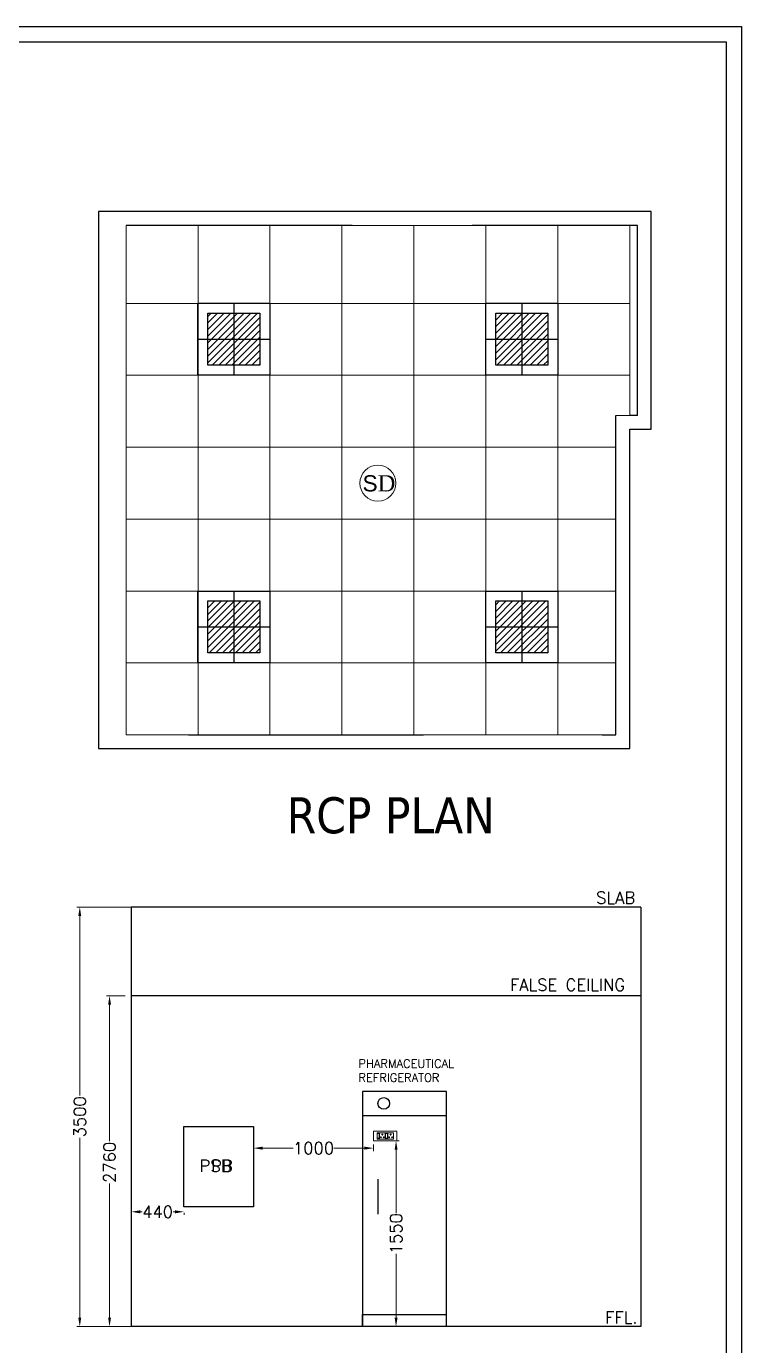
# Model space of a CAD drawing. Header units: millimetres. Extents: x 3552052 to 4144896, y -707811 to -630695.
# Drawn here: x 3992547 to 3998511, y -692479 to -681474 of the extents above; entities that cross this region are included whole.
import ezdxf

# ---------------------------------------------------------------- set-up
doc = ezdxf.new("R2010")
doc.units = ezdxf.units.MM
doc.header["$LTSCALE"] = 6
doc.header["$MEASUREMENT"] = 0
doc.layers.get('0').update_dxf_attribs({"linetype": 'CONTINUOUS', "lineweight": 0})
doc.layers.get('Defpoints').update_dxf_attribs({"linetype": 'CONTINUOUS', "lineweight": 0})
for name, color, linetype, lineweight in [('ELE 36W EMERGENCY LIGHT', 5, 'CONTINUOUS', 0), ('ELE-2NOS OF 6-16 RAW POWER SOCKET', 1, 'CONTINUOUS', 0), ('ELE-36W EMERGENCY  LED LIGHT', 7, 'CONTINUOUS', 0), ('ELE-4M UPS P.SB', 3, 'CONTINUOUS', 0), ('ELE-SOCKET NMBERING', 7, 'CONTINUOUS', 9), ('EQP', 6, 'CONTINUOUS', 0), ('FA-BELOW SMOKE DERECTOR', 1, 'CONTINUOUS', 0), ('MEP_HVAC_RA_DUCT', 1, 'CONTINUOUS', 0), ('MEP_HVAC_TEXT', 7, 'CONTINUOUS', 0), ('WALL', 8, 'CONTINUOUS', 0)]:
    doc.layers.add(name, color=color, linetype=linetype, lineweight=lineweight)
doc.styles.add('Annotation', font='tahoma.ttf')
doc.styles.add('PDF Times New Roman', font='times.ttf')
doc.styles.add('ROMANS', font='romans.shx')
doc.styles.get("Standard").update_dxf_attribs({"font": 'SIMPLEX'})
doc.dimstyles.new('AEPL1', dxfattribs={"dimtxt": 100, "dimasz": 75, "dimexe": 25, "dimexo": 50, "dimtad": 0, "dimdec": 0, "dimtxsty": 'ROMANS', "dimcen": 2.5, "dimclrd": 7, "dimclre": 7, "dimclrt": 7, "dimadec": 0, "dimazin": 0, "dimtfac": 1, "dimtdec": 0, "dimtmove": 0, "dimatfit": 3, "dimfxl": 1, "dimlwd": 0, "dimlwe": 0, "dimarcsym": 0})

# ---------------------------------------------------------------- blocks, each defined once
blk = doc.blocks.new('GGG')
at = {"layer": 'ELE-4M UPS P.SB', "color": 251, "linetype": 'ByBlock'}
for p, q in [((3563286, -677232), (3563286, -672983)), ((3563886, -677232), (3563886, -672983)), ((3564486, -677232), (3564486, -672983)), ((3565086, -677232), (3565086, -672983)), ((3565686, -677232), (3565686, -672983)), ((3566286, -677232), (3566286, -672983)), ((3566886, -674567), (3566886, -672983)), ((3562686, -673632), (3566886, -673632)), ((3562686, -674232), (3566886, -674232)), ((3562686, -674832), (3566771, -674832)), ((3562686, -675432), (3566771, -675432)), ((3562686, -676032), (3566771, -676032)), ((3562686, -676632), (3566771, -676632))]:
    blk.add_line(p, q, dxfattribs=at)
for points in [[(3562686, -672983), (3562686, -677232), (3566771, -677232), (3566771, -674567), (3566886, -674567)], [(3566886, -672983), (3562686, -672983)]]:
    blk.add_lwpolyline(points, dxfattribs=at)
blk = doc.blocks.new('SMOKE DETECTOR')
at = {"layer": 'FA-BELOW SMOKE DERECTOR', "color": 7}
blk.add_circle((931029, -118294), 166, dxfattribs=at)
at = {"layer": 'FA-BELOW SMOKE DERECTOR', "insert": (930887, -118373), "char_height": 150, "attachment_point": 7, "style": 'PDF Times New Roman'}
blk.add_mtext('{\\fArial|b0|i0|c0|p34;S}D', dxfattribs=at)
blk = doc.blocks.new('*D543')
at = {"layer": 'Defpoints', "color": 0, "transparency": 16777216}
for p in [(3993240, -689560), (3993421, -689560), (3993620, -692320)]:
    blk.add_point(p, dxfattribs=at)
at = {"layer": 'ELE-4M UPS P.SB', "color": 7, "lineweight": 0, "transparency": 16777216}
for p, q in [((3993371, -689560), (3993215, -689560)), ((3993240, -689635), (3993240, -690773)), ((3993240, -692245), (3993240, -691126)), ((3993570, -692320), (3993215, -692320))]:
    blk.add_line(p, q, dxfattribs=at)
at = {"layer": 'ELE-4M UPS P.SB', "color": 7, "transparency": 16777216}
for points in [[(3993228, -689635), (3993253, -689635), (3993240, -689560)], [(3993228, -692245), (3993253, -692245), (3993240, -692320)]]:
    blk.add_solid(points, dxfattribs=at)
at = {"layer": 'ELE-4M UPS P.SB', "color": 7, "lineweight": -3, "transparency": 16777216, "insert": (3993240, -690950), "char_height": 100, "attachment_point": 5, "rotation": 90, "style": 'ROMANS'}
blk.add_mtext('2760', dxfattribs=at)
blk = doc.blocks.new('*D544')
at = {"layer": 'Defpoints', "color": 0, "transparency": 16777216}
for p in [(3992992, -688820), (3993666, -688820), (3993620, -692320)]:
    blk.add_point(p, dxfattribs=at)
at = {"layer": 'ELE-4M UPS P.SB', "color": 7, "lineweight": 0, "transparency": 16777216}
for p, q in [((3993616, -688820), (3992967, -688820)), ((3992992, -688895), (3992992, -690393)), ((3992992, -692245), (3992992, -690746)), ((3993570, -692320), (3992967, -692320))]:
    blk.add_line(p, q, dxfattribs=at)
at = {"layer": 'ELE-4M UPS P.SB', "color": 7, "transparency": 16777216}
for points in [[(3992979, -688895), (3993004, -688895), (3992992, -688820)], [(3992979, -692245), (3993004, -692245), (3992992, -692320)]]:
    blk.add_solid(points, dxfattribs=at)
at = {"layer": 'ELE-4M UPS P.SB', "color": 7, "lineweight": -3, "transparency": 16777216, "insert": (3992992, -690570), "char_height": 100, "attachment_point": 5, "rotation": 90, "style": 'ROMANS'}
blk.add_mtext('3500', dxfattribs=at)
blk = doc.blocks.new('RTUH 6U')
at = {"layer": 'ELE-2NOS OF 6-16 RAW POWER SOCKET', "color": 30, "lineweight": 0, "ltscale": 300}
for p, q in [((-312, -26), (-227, -26)), ((-312, -124), (-312, -26)), ((-227, -124), (-312, -124)), ((-227, -26), (-227, -124)), ((-187, -26), (-221, -26)), ((-221, -26), (-221, -124)), ((-187, -124), (-221, -124)), ((-221, -124), (-187, -124)), ((-190, -37), (-218, -37)), ((-218, -37), (-218, -113)), ((-190, -40), (-218, -40)), ((-218, -113), (-190, -113)), ((-190, -113), (-190, -37)), ((-187, -124), (-187, -26)), ((-187, -124), (-187, -26)), ((-181, -124), (-181, -26)), ((-181, -26), (-96, -26)), ((-96, -124), (-181, -124)), ((-96, -26), (-96, -124)), ((-57, -26), (-91, -26)), ((-91, -26), (-91, -124)), ((-57, -124), (-91, -124)), ((-91, -124), (-57, -124)), ((-60, -37), (-88, -37)), ((-88, -37), (-88, -113)), ((-60, -40), (-88, -40)), ((-88, -113), (-60, -113)), ((-60, -113), (-60, -37)), ((-57, -124), (-57, -26)), ((-57, -124), (-57, -26))]:
    blk.add_line(p, q, dxfattribs=at)
blk.add_lwpolyline([(0, 0), (-368, 0), (-368, -150), (0, -150)], close=True, dxfattribs=at)
for centre, radius, start, end in [((-293, -56), 5.7, 87.49, 354.7311), ((-289, -52), 4.6, 284.9049, 157.3162), ((-269, -99), 6.62, 127.1584, 52.8416), ((-269, -92), 4.22, 341.4031, 198.5969), ((-249, -52), 4.6, 22.6838, 255.0951), ((-245, -56), 5.7, 185.2689, 92.51), ((-163, -56), 5.7, 87.49, 354.7311), ((-159, -52), 4.6, 284.9049, 157.3162), ((-139, -99), 6.62, 127.1584, 52.8416), ((-139, -92), 4.22, 341.4031, 198.5969), ((-119, -52), 4.6, 22.6838, 255.0951), ((-115, -56), 5.7, 185.2689, 92.51)]:
    blk.add_arc(centre, radius, start, end, dxfattribs=at)
blk = doc.blocks.new('*D545')
at = {"layer": 'Defpoints', "color": 0, "transparency": 16777216}
for p in [(3993421, -691320), (3993861, -691320), (3993421, -691362)]:
    blk.add_point(p, dxfattribs=at)
at = {"layer": 'ELE-4M UPS P.SB', "color": 7, "lineweight": 0, "transparency": 16777216}
for p, q in [((3993421, -691370), (3993421, -691387)), ((3993496, -691362), (3993511, -691362)), ((3993786, -691362), (3993770, -691362)), ((3993861, -691370), (3993861, -691387))]:
    blk.add_line(p, q, dxfattribs=at)
at = {"layer": 'ELE-4M UPS P.SB', "color": 7, "transparency": 16777216}
for points in [[(3993496, -691350), (3993496, -691375), (3993421, -691362)], [(3993786, -691350), (3993786, -691375), (3993861, -691362)]]:
    blk.add_solid(points, dxfattribs=at)
at = {"layer": 'ELE-4M UPS P.SB', "color": 7, "lineweight": -3, "transparency": 16777216, "insert": (3993641, -691362), "char_height": 100, "attachment_point": 5, "style": 'ROMANS'}
blk.add_mtext('440', dxfattribs=at)
blk = doc.blocks.new('*D546')
at = {"layer": 'Defpoints', "color": 0, "transparency": 16777216}
for p in [(3994441, -690750), (3995441, -690750), (3995441, -690831)]:
    blk.add_point(p, dxfattribs=at)
at = {"layer": 'ELE-4M UPS P.SB', "color": 7, "lineweight": 0, "transparency": 16777216}
for p, q in [((3994441, -690800), (3994441, -690856)), ((3994516, -690831), (3994771, -690831)), ((3995366, -690831), (3995110, -690831)), ((3995441, -690800), (3995441, -690856))]:
    blk.add_line(p, q, dxfattribs=at)
at = {"layer": 'ELE-4M UPS P.SB', "color": 7, "transparency": 16777216}
for points in [[(3994516, -690819), (3994516, -690844), (3994441, -690831)], [(3995366, -690819), (3995366, -690844), (3995441, -690831)]]:
    blk.add_solid(points, dxfattribs=at)
at = {"layer": 'ELE-4M UPS P.SB', "color": 7, "lineweight": -3, "transparency": 16777216, "insert": (3994941, -690831), "char_height": 100, "attachment_point": 5, "style": 'ROMANS'}
blk.add_mtext('1000', dxfattribs=at)
blk = doc.blocks.new('*D547')
at = {"layer": 'Defpoints', "color": 0, "transparency": 16777216}
for p in [(3995576, -690770), (3995576, -692320), (3995629, -692320)]:
    blk.add_point(p, dxfattribs=at)
at = {"layer": 'ELE-4M UPS P.SB', "color": 7, "lineweight": 0, "transparency": 16777216}
for p, q in [((3995626, -690770), (3995654, -690770)), ((3995629, -690845), (3995629, -691375)), ((3995629, -692245), (3995629, -691714)), ((3995626, -692320), (3995654, -692320))]:
    blk.add_line(p, q, dxfattribs=at)
at = {"layer": 'ELE-4M UPS P.SB', "color": 7, "transparency": 16777216}
for points in [[(3995617, -690845), (3995642, -690845), (3995629, -690770)], [(3995617, -692245), (3995642, -692245), (3995629, -692320)]]:
    blk.add_solid(points, dxfattribs=at)
at = {"layer": 'ELE-4M UPS P.SB', "color": 7, "lineweight": -3, "transparency": 16777216, "insert": (3995629, -691545), "char_height": 100, "attachment_point": 5, "rotation": 90, "style": 'ROMANS'}
blk.add_mtext('1550', dxfattribs=at)
blk = doc.blocks.new('ELE.EMERGENCY 40W LED LIGHT')
at = {"layer": 'ELE-36W EMERGENCY  LED LIGHT', "lineweight": 25}
h = blk.add_hatch(dxfattribs=at)
h.set_pattern_fill('ANSI31', color=5, scale=300, style=0)
h.paths.add_polyline_path([(-208, -208), (-208, 208), (208, 208), (208, -208)])
for p, q in [((0, 288), (0, -288)), ((-288, 0), (288, 0))]:
    blk.add_line(p, q, dxfattribs=at)
for points in [[(-288, -288), (-288, 288), (288, 288), (288, -288)], [(-208, -208), (-208, 208), (208, 208), (208, -208)]]:
    blk.add_lwpolyline(points, close=True, dxfattribs=at)

msp = doc.modelspace()

# ---------------------------------------------------------------- linework, layer by layer
at = {"color": 7, "lineweight": 30}
for points in [[(3998510.5, -681473.6), (3998510.5, -700712.4), (3986010.5, -700712.4), (3986010.5, -681473.6)], [(3998381, -681603.1), (3998381, -700582.9), (3986140.1, -700582.9), (3986140.1, -681603.1)]]:
    msp.add_lwpolyline(points, close=True, dxfattribs=at)
at = {"layer": 'ELE-4M UPS P.SB', "color": 1, "lineweight": -3}
msp.add_lwpolyline([(3993860.6, -690649.7), (3994440.6, -690649.7), (3994440.6, -691319.7), (3993860.6, -691319.7)], close=True, dxfattribs=at)
msp.add_lwpolyline([(3993860.6, -690649.7), (3994440.6, -690649.7), (3994440.6, -691319.7), (3993860.6, -691319.7)], close=True, dxfattribs=at)
at = {"layer": 'EQP', "lineweight": -3}
for p, q in [((3996049.6, -690359.7), (3995349.6, -690359.7)), ((3995349.6, -690359.7), (3995349.6, -692319.7)), ((3995349.6, -690359.7), (3995349.6, -690559.7)), ((3996049.6, -692319.7), (3996049.6, -690359.7)), ((3995349.6, -690559.7), (3996049.6, -690559.7)), ((3995478, -691090.7), (3995478, -691381.5)), ((3995349.6, -692319.7), (3995349.6, -692219.7)), ((3995349.6, -692219.7), (3996049.6, -692219.7)), ((3997669.6, -692319.7), (3996049.6, -692319.7))]:
    msp.add_line(p, q, dxfattribs=at)
msp.add_circle((3995526.5, -690458.5), 48.7, dxfattribs=at)
at = {"layer": 'MEP_HVAC_RA_DUCT', "color": 7, "lineweight": 30}
for p, q in [((3993420.6, -688819.7), (3993420.6, -692319.7)), ((3997669.6, -688819.7), (3997669.6, -692319.7))]:
    msp.add_line(p, q, dxfattribs=at)
for points in [[(3997669.6, -688819.7), (3993420.6, -688819.7)], [(3995730.6, -689559.7), (3993420.6, -689559.7)], [(3997669.6, -689559.7), (3995730.6, -689559.7)], [(3997669.6, -692319.7), (3993420.6, -692319.7)]]:
    msp.add_lwpolyline(points, dxfattribs=at)
at = {"layer": 'WALL', "color": 7, "lineweight": 30}
for p, q in [((3993147.6, -683018.6), (3993147.6, -687498.6)), ((3996262.6, -683018.6), (3993147.6, -683018.6)), ((3997757.6, -683018.6, 101230.8), (3996262.6, -683018.6)), ((3997757.6, -683618.6, 101230.8), (3997757.6, -683018.6, 101230.8)), ((3995262.6, -683134.6), (3993377.6, -683134.6)), ((3997642.6, -683134.6), (3996262.6, -683134.6)), ((3997642.6, -684718.6, -101230.8), (3997642.6, -683134.6, -101230.8)), ((3997642.6, -683618.6), (3997642.6, -683134.6)), ((3997757.6, -684718.6), (3997757.6, -683618.6, 101230.8)), ((3997462.6, -687383.6), (3997462.6, -684718.6)), ((3997642.6, -684718.6, -101230.8), (3997577.6, -684718.6)), ((3997757.6, -684833.6), (3997757.6, -684660.7)), ((3997577.6, -687498.6), (3997577.6, -684833.6)), ((3997577.6, -684833.6), (3997757.6, -684833.6)), ((3993897.6, -687383.6), (3995857.6, -687383.6)), ((3997347.6, -687383.6), (3997462.6, -687383.6)), ((3993147.6, -687498.6), (3997347.6, -687498.6)), ((3997347.6, -687498.6), (3997577.6, -687498.6))]:
    msp.add_line(p, q, dxfattribs=at)

# ---------------------------------------------------------------- block references
at = {"layer": 'ELE 36W EMERGENCY LIGHT', "lineweight": -3, "xscale": 1.041666666677768, "yscale": 1.041666666677768, "zscale": 1.041666666677768}
for p in [(3994277.6, -684083.6), (3996677.6, -684083.6), (3994277.6, -686483.6), (3996677.6, -686483.6)]:
    msp.add_blockref('ELE.EMERGENCY 40W LED LIGHT', p, dxfattribs=at)
at = {"layer": 'ELE-2NOS OF 6-16 RAW POWER SOCKET', "color": 3, "lineweight": -3, "xscale": 0.5333333333336726, "yscale": 0.5333333333336726, "zscale": 0.5333333333336726, "rotation": 179.9999999999999}
msp.add_blockref('RTUH 6U', (3995440.6, -690769.7), dxfattribs=at)
at = {"layer": 'ELE-4M UPS P.SB', "color": 0, "lineweight": -3}
msp.add_blockref('GGG', (430692, -10152), dxfattribs=at)
at = {"layer": 'FA-BELOW SMOKE DERECTOR', "color": 6, "lineweight": -3, "xscale": 0.9035551315104862, "yscale": 0.9035551315104862, "zscale": 0.9035551315104862}
msp.add_blockref('SMOKE DETECTOR', (3154241.8, -578398.6), dxfattribs=at)

# ---------------------------------------------------------------- texts
at = {"lineweight": -3, "insert": (3997415.3, -687904.4), "char_height": 300, "width": 2697.906, "attachment_point": 3, "style": 'Annotation'}
msp.add_mtext('\\pxql;RCP PLAN', dxfattribs=at)
at = {"layer": 'ELE-SOCKET NMBERING', "color": 0, "lineweight": -3, "char_height": 100.004, "width": 2358.602, "attachment_point": 1, "style": 'Annotation'}
for s, insert in [('{\\Fromans|c0;SLAB}', (3997297.4, -688692.3)), ('{\\Fromans|c0;FALSE CEILING }', (3996579.2, -689419.5)), ('{\\Fromans|c0;PSB}', (3993990.9, -690929.2)), ('{\\Fromans|c0;PB}', (3994086.1, -690929.2)), ('{\\Fromans|c0;FFL.}', (3997372.6, -692194.6))]:
    msp.add_mtext(s, dxfattribs=dict(at, insert=insert))
at = {"layer": 'MEP_HVAC_TEXT', "lineweight": -3, "insert": (3995315.8, -690091), "char_height": 70, "attachment_point": 1}
msp.add_mtext_dynamic_manual_height_columns('PHARMACEUTICAL \\PREFRIGERATOR', width=1426.132, gutter_width=10, heights=[0], dxfattribs=at)

# ---------------------------------------------------------------- dimensions: what is measured, and where the dimension line sits
at = {"layer": 'ELE-4M UPS P.SB', "color": 0, "lineweight": -3}
for base, p2, picture, middle in [((3992991.9, -688819.7), (3993666.4, -688819.7), '*D544', (3992991.9, -690569.7)), ((3993240.3, -689559.7), (3993420.6, -689559.7), '*D543', (3993240.3, -690949.7))]:
    dim = msp.add_linear_dim(base=base, p1=(3993620, -692319.7), p2=p2, angle=90, dimstyle='AEPL1', dxfattribs=at)
    dim.commit()
    dim.dimension.update_dxf_attribs({"geometry": picture, "text_midpoint": middle, "dimtype": 160})
for base, p1, p2, picture, middle in [((3995440.6, -690831.4), (3994440.6, -690749.7), (3995440.6, -690749.7), '*D546', (3994940.6, -690831.4)), ((3993420.6, -691362.4), (3993860.6, -691319.7), (3993420.6, -691319.7), '*D545', (3993640.6, -691362.4))]:
    dim = msp.add_linear_dim(base=base, p1=p1, p2=p2, dimstyle='AEPL1', dxfattribs=at)
    dim.commit()
    dim.dimension.update_dxf_attribs({"geometry": picture, "text_midpoint": middle})
dim = msp.add_linear_dim(base=(3995629.3, -692319.7), p1=(3995576, -690769.7), p2=(3995576, -692319.7), angle=90, dimstyle='AEPL1', dxfattribs=at)
dim.commit()
dim.dimension.update_dxf_attribs({"geometry": '*D547', "text_midpoint": (3995629.3, -691544.7)})

doc.saveas('drawing.dxf')
